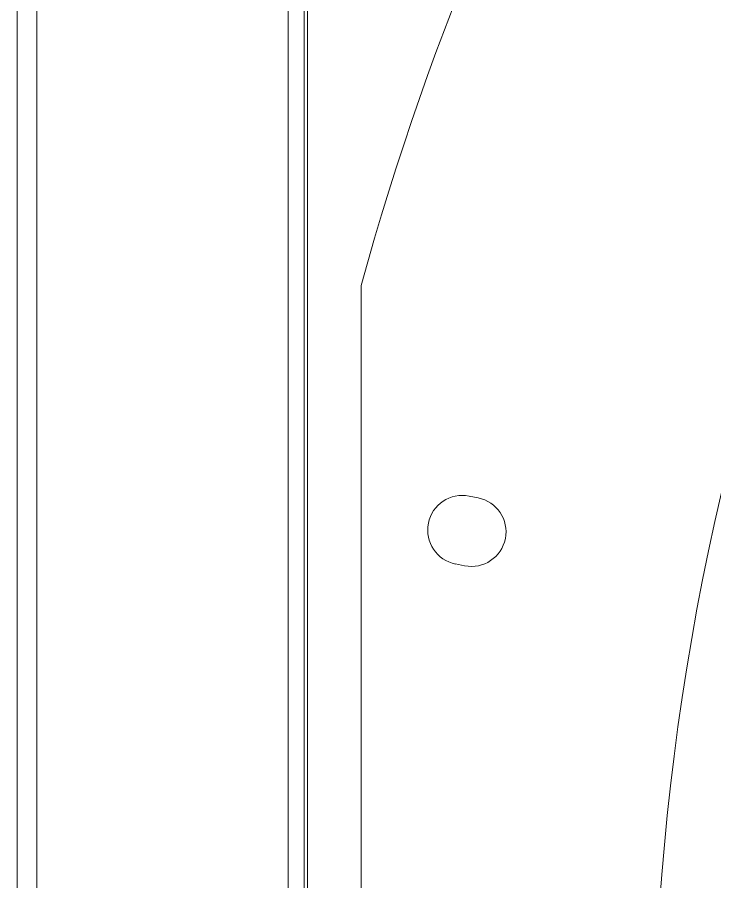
# Model space of a CAD drawing. Header units: millimetres. Extents: x 113490 to 142599, y -20467 to 115.
# Drawn here: x 122364.2 to 122493, y -10251.9 to -10092.3 of the extents above; entities that cross this region are included whole.
import ezdxf

# ---------------------------------------------------------------- set-up
doc = ezdxf.new("R2010")
doc.units = ezdxf.units.MM
doc.layers.add('DV3_0', color=7, linetype='Continuous')

msp = doc.modelspace()

# ---------------------------------------------------------------- linework, layer by layer
at = {"layer": 'DV3_0', "color": 7, "linetype": 'Continuous', "lineweight": 15}
for p, q in [((122364.24, -11939.49), (122364.24, -9709.49)), ((122414.24, -11847.85), (122414.24, -9857.26)), ((122417.24, -11847.85), (122417.24, -9857.26)), ((122427.74, -10141.82), (122427.74, -10436.16)), ((122449.35, -10181.04), (122447.68, -10180.71)), ((122445.19, -10193.26), (122446.85, -10193.6))]:
    msp.add_line(p, q, dxfattribs=at)
at = {"layer": 'DV3_0', "color": 7, "linetype": 'Continuous', "lineweight": 20}
for p, q in [((122367.84, -11939.49), (122367.84, -9709.49)), ((122417.84, -11862.07), (122417.84, -9845.59))]:
    msp.add_line(p, q, dxfattribs=at)
at = {"layer": 'DV3_0', "color": 7, "linetype": 'Continuous', "lineweight": 15}
for centre, radius, start, end in [((122959.24, -10288.99), 551.5, 105.4775, 164.5225), ((122959.24, -10288.99), 477.5, 136.9802, 223.0198), ((122446.43, -10186.99), 6.4, 78.75, 258.75), ((122448.1, -10187.32), 6.4, 258.75, 78.75)]:
    msp.add_arc(centre, radius, start, end, dxfattribs=at)

doc.saveas('drawing.dxf')
